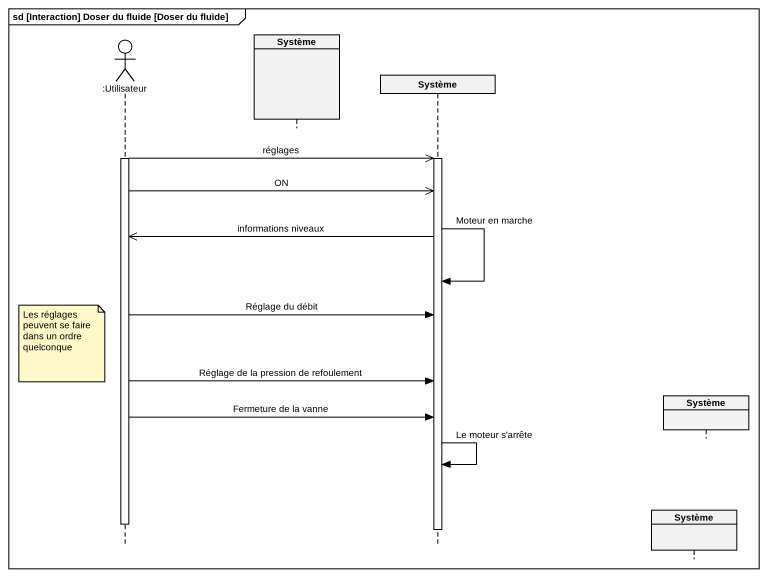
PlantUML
@startuml
mainframe sd [Interaction] Doser du fluide [Doser du fluide]
hide footbox
actor ":Utilisateur" as Utilisateur
participant Système
participant "Système" as Système_2
participant "Système" as Système_3
participant "Système" as Système_4

activate Utilisateur
Utilisateur ->> Système_2 : réglages
activate Système_2
Utilisateur ->> Système_2 : ON
Système_2 ->> Utilisateur : informations niveaux
Système_2 -> Système_2 : Moteur en marche
Utilisateur -> Système_2 : Réglage du débit
note left of Utilisateur : Les réglages peuvent se faire dans un ordre quelconque
Utilisateur -> Système_2 : Réglage de la pression de refoulement
Utilisateur -> Système_2 : Fermeture de la vanne
Système_2 -> Système_2 : Le moteur s'arrête
deactivate Utilisateur
deactivate Système_2
@enduml
